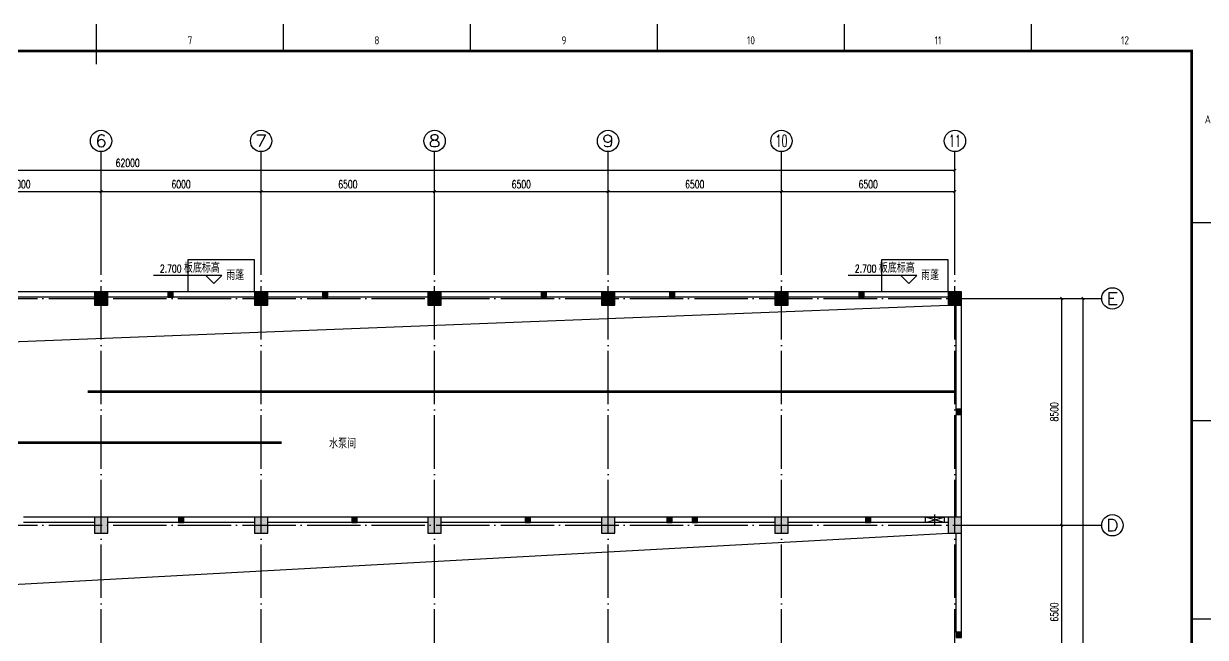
# Model space of a CAD drawing. Extents: x 93518 to 937116, y -359949 to 58022.
# Drawn here: x 808214 to 852499, y -86144 to -63150 of the extents above; entities that cross this region are included whole.
import ezdxf
from ezdxf.enums import TextEntityAlignment as Align

# ---------------------------------------------------------------- set-up
doc = ezdxf.new("R2010")
doc.units = 0
doc.header["$LTSCALE"] = 1000
doc.header["$MEASUREMENT"] = 0
doc.linetypes.add('DIVIDE', pattern=[1.25, 0.5, -0.25, 0, -0.25, 0, -0.25])
doc.linetypes.add('DOTE', pattern=[2.42, 2, -0.2, 0.02, -0.2])
doc.layers.get('0').update_dxf_attribs({"color": 8, "linetype": 'CONTINUOUS'})
doc.layers.get('Defpoints').update_dxf_attribs({"color": 8, "linetype": 'CONTINUOUS'})
for name, color, linetype in [('AXIS', 8, 'CONTINUOUS'), ('AXIS_TEXT', 8, 'CONTINUOUS'), ('COLUMN', 8, 'CONTINUOUS'), ('DIM_ELEV', 8, 'CONTINUOUS'), ('DOTE', 8, 'DOTE'), ('PUB_HATCH', 8, 'CONTINUOUS'), ('PUB_TEXT', 8, 'CONTINUOUS'), ('STAIR', 8, 'CONTINUOUS'), ('WALL', 8, 'CONTINUOUS'), ('设备', 8, 'CONTINUOUS')]:
    doc.layers.add(name, color=color, linetype=linetype)
doc.styles.add('_TCH_AXIS', font='complex.shx', dxfattribs={"bigfont": 'GBCBIG.shx'})
doc.styles.add('_TCH_DIM', font='simplex.shx', dxfattribs={"bigfont": 'gbcbig.shx'})
doc.styles.add('_TCH_DIM_T3', font='simplex.shx', dxfattribs={"width": 0.705882, "bigfont": 'gbcbig.shx'})
doc.styles.add('COMPLEX', font='geditxt.shx', dxfattribs={"bigfont": 'hztxt1.shx'})
doc.styles.get("Standard").update_dxf_attribs({"font": 'GBENOR', "bigfont": 'GBCBIG'})
doc.dimstyles.new('_TCH_ARCH&&100', dxfattribs={"dimtxt": 297.5, "dimasz": 100, "dimexe": 250, "dimexo": 300, "dimgap": 126.25, "dimtad": 1, "dimdec": 0, "dimzin": 0, "dimdsep": 46, "dimtxsty": '_TCH_DIM_T3', "dimblk": 'ARCHTICK', "dimcen": 0.09, "dimclrt": 7, "dimazin": 2, "dimtfac": 1, "dimtdec": 0, "dimtix": 1, "dimtmove": 2, "dimatfit": 3, "dimfxl": 0, "dimtolj": 1, "dimtzin": 0, "dimarcsym": 0})

# ---------------------------------------------------------------- blocks, each defined once
blk = doc.blocks.new('GEDI_WK_A1')
at = {"color": 3}
for p, q in [((420.5, 584), (420.5, 594)), ((490.58, 584), (490.58, 594)), ((560.67, 584), (560.67, 594)), ((630.75, 584), (630.75, 594)), ((700.83, 584), (700.83, 594)), ((770.92, 584), (770.92, 594)), ((831, 519.75), (841, 519.75)), ((831, 445.5), (841, 445.5)), ((831, 371.25), (841, 371.25))]:
    blk.add_line(p, q, dxfattribs=at)
for points, const_width in [([(0, 0), (841, 0), (841, 594), (0, 594)], 0.1), ([(25, 10), (831, 10), (831, 584), (25, 584)], 1)]:
    blk.add_lwpolyline(points, close=True, dxfattribs=dict(at, const_width=const_width))
at = {"color": 3, "const_width": 0.5}
blk.add_lwpolyline([(420.5, 579), (420.5, 594)], dxfattribs=at)
at = {"color": 3}
for s, p in [('7', (455.54, 588)), ('8', (525.62, 588)), ('9', (595.71, 588)), ('10', (665.79, 588)), ('11', (735.88, 588)), ('12', (805.96, 588))]:
    blk.add_text(s, height=3, dxfattribs=at).set_placement(p, align=Align.MIDDLE)
blk.add_text('A', height=3, dxfattribs=at).set_placement((837, 556.88), align=Align.CENTER)
blk = doc.blocks.new('_ArchTick')
at = {"color": 0, "linetype": 'ByBlock', "const_width": 0.4}
blk.add_lwpolyline([(-0.5, -0.5), (0.5, 0.5)], dxfattribs=at)
blk = doc.blocks.new('*D627')
at = {"layer": 'AXIS', "color": 0, "lineweight": -2, "transparency": 16777216}
for p, q in [((844414, -81944), (847364, -81944)), ((847114, -88444), (847114, -81944)), ((844414, -88444), (847364, -88444))]:
    blk.add_line(p, q, dxfattribs=at)
at = {"layer": 'Defpoints', "color": 0, "transparency": 16777216}
for p in [(844114, -81944), (847114, -81944), (844114, -88444)]:
    blk.add_point(p, dxfattribs=at)
at = {"layer": 'AXIS', "color": 0, "lineweight": -2, "transparency": 16777216, "xscale": 100, "yscale": 100, "zscale": 100}
for p, rotation in [((847114, -81944), 90), ((847114, -88444), 270)]:
    blk.add_blockref('_ArchTick', p, dxfattribs=dict(at, rotation=rotation))
at = {"layer": 'AXIS', "color": 7, "transparency": 16777216, "insert": (846839, -85194), "char_height": 297.5, "attachment_point": 5, "rotation": 90, "style": '_TCH_DIM_T3'}
blk.add_mtext('\\A1;6500', dxfattribs=at)
blk = doc.blocks.new('*D628')
at = {"layer": 'AXIS', "color": 0, "lineweight": -2, "transparency": 16777216}
for p, q in [((844414, -73444), (847364, -73444)), ((847114, -81944), (847114, -73444)), ((844414, -81944), (847364, -81944))]:
    blk.add_line(p, q, dxfattribs=at)
at = {"layer": 'Defpoints', "color": 0, "transparency": 16777216}
for p in [(844114, -73444), (847114, -73444), (844114, -81944)]:
    blk.add_point(p, dxfattribs=at)
at = {"layer": 'AXIS', "color": 0, "lineweight": -2, "transparency": 16777216, "xscale": 100, "yscale": 100, "zscale": 100}
for p, rotation in [((847114, -73444), 90), ((847114, -81944), 270)]:
    blk.add_blockref('_ArchTick', p, dxfattribs=dict(at, rotation=rotation))
at = {"layer": 'AXIS', "color": 7, "transparency": 16777216, "insert": (846839, -77694), "char_height": 297.5, "attachment_point": 5, "rotation": 90, "style": '_TCH_DIM_T3'}
blk.add_mtext('\\A1;8500', dxfattribs=at)
blk = doc.blocks.new('*D629')
at = {"layer": 'AXIS', "color": 0, "lineweight": -2, "transparency": 16777216}
for p, q in [((844414, -73444), (848164, -73444)), ((847914, -105444), (847914, -73444)), ((844414, -105444), (848164, -105444))]:
    blk.add_line(p, q, dxfattribs=at)
at = {"layer": 'Defpoints', "color": 0, "transparency": 16777216}
for p in [(844114, -73444), (847914, -73444), (844114, -105444)]:
    blk.add_point(p, dxfattribs=at)
at = {"layer": 'AXIS', "color": 0, "lineweight": -2, "transparency": 16777216, "xscale": 100, "yscale": 100, "zscale": 100}
for p, rotation in [((847914, -73444), 90), ((847914, -105444), 270)]:
    blk.add_blockref('_ArchTick', p, dxfattribs=dict(at, rotation=rotation))
at = {"layer": 'AXIS', "color": 7, "transparency": 16777216, "insert": (847639, -89444), "char_height": 297.5, "attachment_point": 5, "rotation": 90, "style": '_TCH_DIM_T3'}
blk.add_mtext('\\A1;32000', dxfattribs=at)
blk = doc.blocks.new('*D640')
at = {"layer": 'AXIS', "color": 0, "lineweight": -2, "transparency": 16777216}
for p, q in [((805114, -72144), (805114, -69194)), ((805114, -69444), (811114, -69444)), ((811114, -72144), (811114, -69194))]:
    blk.add_line(p, q, dxfattribs=at)
at = {"layer": 'Defpoints', "color": 0, "transparency": 16777216}
for p in [(811114, -69444), (805114, -72444), (811114, -72444)]:
    blk.add_point(p, dxfattribs=at)
at = {"layer": 'AXIS', "color": 0, "lineweight": -2, "transparency": 16777216, "xscale": 100, "yscale": 100, "zscale": 100, "rotation": 180}
blk.add_blockref('_ArchTick', (805114, -69444), dxfattribs=at)
at = {"layer": 'AXIS', "color": 0, "lineweight": -2, "transparency": 16777216, "xscale": 100, "yscale": 100, "zscale": 100}
blk.add_blockref('_ArchTick', (811114, -69444), dxfattribs=at)
at = {"layer": 'AXIS', "color": 7, "transparency": 16777216, "insert": (808114, -69169), "char_height": 297.5, "attachment_point": 5, "style": '_TCH_DIM_T3'}
blk.add_mtext('\\A1;6000', dxfattribs=at)
blk = doc.blocks.new('*D641')
at = {"layer": 'AXIS', "color": 0, "lineweight": -2, "transparency": 16777216}
for p, q in [((811114, -72144), (811114, -69194)), ((811114, -69444), (817114, -69444)), ((817114, -72144), (817114, -69194))]:
    blk.add_line(p, q, dxfattribs=at)
at = {"layer": 'Defpoints', "color": 0, "transparency": 16777216}
for p in [(817114, -69444), (811114, -72444), (817114, -72444)]:
    blk.add_point(p, dxfattribs=at)
at = {"layer": 'AXIS', "color": 0, "lineweight": -2, "transparency": 16777216, "xscale": 100, "yscale": 100, "zscale": 100, "rotation": 180}
blk.add_blockref('_ArchTick', (811114, -69444), dxfattribs=at)
at = {"layer": 'AXIS', "color": 0, "lineweight": -2, "transparency": 16777216, "xscale": 100, "yscale": 100, "zscale": 100}
blk.add_blockref('_ArchTick', (817114, -69444), dxfattribs=at)
at = {"layer": 'AXIS', "color": 7, "transparency": 16777216, "insert": (814114, -69169), "char_height": 297.5, "attachment_point": 5, "style": '_TCH_DIM_T3'}
blk.add_mtext('\\A1;6000', dxfattribs=at)
blk = doc.blocks.new('*D642')
at = {"layer": 'AXIS', "color": 0, "lineweight": -2, "transparency": 16777216}
for p, q in [((817114, -72144), (817114, -69194)), ((817114, -69444), (823614, -69444)), ((823614, -72144), (823614, -69194))]:
    blk.add_line(p, q, dxfattribs=at)
at = {"layer": 'Defpoints', "color": 0, "transparency": 16777216}
for p in [(823614, -69444), (817114, -72444), (823614, -72444)]:
    blk.add_point(p, dxfattribs=at)
at = {"layer": 'AXIS', "color": 0, "lineweight": -2, "transparency": 16777216, "xscale": 100, "yscale": 100, "zscale": 100, "rotation": 180}
blk.add_blockref('_ArchTick', (817114, -69444), dxfattribs=at)
at = {"layer": 'AXIS', "color": 0, "lineweight": -2, "transparency": 16777216, "xscale": 100, "yscale": 100, "zscale": 100}
blk.add_blockref('_ArchTick', (823614, -69444), dxfattribs=at)
at = {"layer": 'AXIS', "color": 7, "transparency": 16777216, "insert": (820364, -69169), "char_height": 297.5, "attachment_point": 5, "style": '_TCH_DIM_T3'}
blk.add_mtext('\\A1;6500', dxfattribs=at)
blk = doc.blocks.new('*D643')
at = {"layer": 'AXIS', "color": 0, "lineweight": -2, "transparency": 16777216}
for p, q in [((823614, -72144), (823614, -69194)), ((823614, -69444), (830114, -69444)), ((830114, -72144), (830114, -69194))]:
    blk.add_line(p, q, dxfattribs=at)
at = {"layer": 'Defpoints', "color": 0, "transparency": 16777216}
for p in [(830114, -69444), (823614, -72444), (830114, -72444)]:
    blk.add_point(p, dxfattribs=at)
at = {"layer": 'AXIS', "color": 0, "lineweight": -2, "transparency": 16777216, "xscale": 100, "yscale": 100, "zscale": 100, "rotation": 180}
blk.add_blockref('_ArchTick', (823614, -69444), dxfattribs=at)
at = {"layer": 'AXIS', "color": 0, "lineweight": -2, "transparency": 16777216, "xscale": 100, "yscale": 100, "zscale": 100}
blk.add_blockref('_ArchTick', (830114, -69444), dxfattribs=at)
at = {"layer": 'AXIS', "color": 7, "transparency": 16777216, "insert": (826864, -69169), "char_height": 297.5, "attachment_point": 5, "style": '_TCH_DIM_T3'}
blk.add_mtext('\\A1;6500', dxfattribs=at)
blk = doc.blocks.new('*D644')
at = {"layer": 'AXIS', "color": 0, "lineweight": -2, "transparency": 16777216}
for p, q in [((830114, -72144), (830114, -69194)), ((830114, -69444), (836614, -69444)), ((836614, -72144), (836614, -69194))]:
    blk.add_line(p, q, dxfattribs=at)
at = {"layer": 'Defpoints', "color": 0, "transparency": 16777216}
for p in [(836614, -69444), (830114, -72444), (836614, -72444)]:
    blk.add_point(p, dxfattribs=at)
at = {"layer": 'AXIS', "color": 0, "lineweight": -2, "transparency": 16777216, "xscale": 100, "yscale": 100, "zscale": 100, "rotation": 180}
blk.add_blockref('_ArchTick', (830114, -69444), dxfattribs=at)
at = {"layer": 'AXIS', "color": 0, "lineweight": -2, "transparency": 16777216, "xscale": 100, "yscale": 100, "zscale": 100}
blk.add_blockref('_ArchTick', (836614, -69444), dxfattribs=at)
at = {"layer": 'AXIS', "color": 7, "transparency": 16777216, "insert": (833364, -69169), "char_height": 297.5, "attachment_point": 5, "style": '_TCH_DIM_T3'}
blk.add_mtext('\\A1;6500', dxfattribs=at)
blk = doc.blocks.new('*D645')
at = {"layer": 'AXIS', "color": 0, "lineweight": -2, "transparency": 16777216}
for p, q in [((836614, -72144), (836614, -69194)), ((836614, -69444), (843114, -69444)), ((843114, -72144), (843114, -69194))]:
    blk.add_line(p, q, dxfattribs=at)
at = {"layer": 'Defpoints', "color": 0, "transparency": 16777216}
for p in [(843114, -69444), (836614, -72444), (843114, -72444)]:
    blk.add_point(p, dxfattribs=at)
at = {"layer": 'AXIS', "color": 0, "lineweight": -2, "transparency": 16777216, "xscale": 100, "yscale": 100, "zscale": 100, "rotation": 180}
blk.add_blockref('_ArchTick', (836614, -69444), dxfattribs=at)
at = {"layer": 'AXIS', "color": 0, "lineweight": -2, "transparency": 16777216, "xscale": 100, "yscale": 100, "zscale": 100}
blk.add_blockref('_ArchTick', (843114, -69444), dxfattribs=at)
at = {"layer": 'AXIS', "color": 7, "transparency": 16777216, "insert": (839864, -69169), "char_height": 297.5, "attachment_point": 5, "style": '_TCH_DIM_T3'}
blk.add_mtext('\\A1;6500', dxfattribs=at)
blk = doc.blocks.new('*D646')
at = {"layer": 'AXIS', "color": 0, "lineweight": -2, "transparency": 16777216}
for p, q in [((781114, -72144), (781114, -68394)), ((843114, -72144), (843114, -68394)), ((781114, -68644), (843114, -68644))]:
    blk.add_line(p, q, dxfattribs=at)
at = {"layer": 'Defpoints', "color": 0, "transparency": 16777216}
for p in [(843114, -68644), (781114, -72444), (843114, -72444)]:
    blk.add_point(p, dxfattribs=at)
at = {"layer": 'AXIS', "color": 0, "lineweight": -2, "transparency": 16777216, "xscale": 100, "yscale": 100, "zscale": 100, "rotation": 180}
blk.add_blockref('_ArchTick', (781114, -68644), dxfattribs=at)
at = {"layer": 'AXIS', "color": 0, "lineweight": -2, "transparency": 16777216, "xscale": 100, "yscale": 100, "zscale": 100}
blk.add_blockref('_ArchTick', (843114, -68644), dxfattribs=at)
at = {"layer": 'AXIS', "color": 7, "transparency": 16777216, "insert": (812114, -68369), "char_height": 297.5, "attachment_point": 5, "style": '_TCH_DIM_T3'}
blk.add_mtext('\\A1;62000', dxfattribs=at)
blk = doc.blocks.new('_AXISO')
blk.add_circle((0, 0), 0.5)
at = {"layer": 'AXIS_TEXT', "style": 'COMPLEX', "width": 1.041667}
blk.add_attdef('A', text='', height=0.56, dxfattribs=at).set_placement((-0.25, -0.28), (0.25, -0.28), align=Align.FIT)
blk = doc.blocks.new('_FZH')
blk.add_lwpolyline([(-0.5, -0.5), (0.5, -0.5), (0.5, 0.5), (-0.5, 0.5)], close=True)
at = {"layer": 'PUB_HATCH'}
blk.add_solid([(-0.5, -0.5), (0.5, -0.5), (-0.5, 0.5), (0.5, 0.5)], dxfattribs=at)

msp = doc.modelspace()

# ---------------------------------------------------------------- linework, layer by layer
for p, q in [((842013.8, -81844.5), (842713.8, -81644.5)), ((842713.8, -81844.5), (842013.8, -81644.5)), ((842363.8, -81948.2), (842363.8, -81544))]:
    msp.add_line(p, q)
msp.add_lwpolyline([(842013.8, -81644.5), (842713.8, -81644.5), (842713.8, -81844.5), (842013.8, -81844.5), (842013.8, -81644.5)])
at = {"layer": 'AXIS'}
for p, q in [((811113.8, -72444.5), (811113.8, -67944.5)), ((817113.8, -72444.5), (817113.8, -67944.5)), ((823613.8, -72444.5), (823613.8, -67944.5)), ((830113.8, -72444.5), (830113.8, -67944.5)), ((836613.8, -72444.5), (836613.8, -67944.5)), ((843113.8, -72444.5), (843113.8, -67944.5)), ((844113.8, -73444.5), (848613.8, -73444.5)), ((844113.8, -81944.5), (848613.8, -81944.5))]:
    msp.add_line(p, q, dxfattribs=at)
at = {"layer": 'DIM_ELEV'}
for p, q in [((815644.7, -72583.4), (813076.8, -72583.4)), ((815344.7, -72883.4), (815044.7, -72583.4)), ((815344.7, -72883.4), (815644.7, -72583.4)), ((841686.9, -72583.4), (839118.9, -72583.4)), ((841386.9, -72883.4), (841086.9, -72583.4)), ((841386.9, -72883.4), (841686.9, -72583.4))]:
    msp.add_line(p, q, dxfattribs=at)
at = {"layer": 'DOTE'}
for p, q in [((811113.8, -106444.5), (811113.8, -72444.5)), ((817113.8, -106444.5), (817113.8, -72444.5)), ((823613.8, -106444.5), (823613.8, -72444.5)), ((830113.8, -106444.5), (830113.8, -72444.5)), ((836613.8, -106444.5), (836613.8, -72444.5)), ((843113.8, -106444.5), (843113.8, -72444.5)), ((780113.8, -73444.5), (844113.8, -73444.5)), ((780113.8, -81944.5), (844113.8, -81944.5))]:
    msp.add_line(p, q, dxfattribs=at)
at = {"layer": 'STAIR', "color": 2}
for points in [[(816863.8, -73194.5), (816863.8, -71994.5), (814363.8, -71994.5), (814363.8, -73194.5)], [(842863.8, -73194.5), (842863.8, -71994.5), (840363.8, -71994.5), (840363.8, -73194.5)]]:
    msp.add_lwpolyline(points, dxfattribs=at)
at = {"layer": 'WALL'}
for p, q in [((810863.8, -73194.5), (807364.2, -73194.5)), ((810863.8, -73394.5), (807364.2, -73394.5)), ((813613.8, -73194.5), (811363.8, -73194.5)), ((813613.8, -73394.5), (811363.8, -73394.5)), ((816863.8, -73194.5), (813813.8, -73194.5)), ((816863.8, -73394.5), (813813.8, -73394.5)), ((819414.2, -73194.5), (817363.8, -73194.5)), ((819414.2, -73394.5), (817363.8, -73394.5)), ((823363.8, -73194.5), (819614.2, -73194.5)), ((823363.8, -73394.5), (819614.2, -73394.5)), ((827614.2, -73194.5), (823863.8, -73194.5)), ((827614.2, -73394.5), (823863.8, -73394.5)), ((829863.8, -73194.5), (827814.2, -73194.5)), ((829863.8, -73394.5), (827814.2, -73394.5)), ((832414.2, -73194.5), (830363.8, -73194.5)), ((832414.2, -73394.5), (830363.8, -73394.5)), ((836363.8, -73194.5), (832614.2, -73194.5)), ((836363.8, -73394.5), (832614.2, -73394.5)), ((839513.8, -73194.5), (836863.8, -73194.5)), ((839513.8, -73394.5), (836863.8, -73394.5)), ((842863.8, -73194.5), (839713.8, -73194.5)), ((842863.8, -73394.5), (839713.8, -73394.5)), ((843163.8, -77594.5), (843163.8, -73694.5)), ((843363.8, -77594.5), (843363.8, -73694.5)), ((843163.8, -81644.5), (843163.8, -77794.5)), ((843363.8, -81644.5), (843363.8, -77794.5)), ((810863.8, -81644.5), (808213.8, -81644.5)), ((810863.8, -81844.5), (808213.8, -81844.5)), ((814013.8, -81644.5), (811363.8, -81644.5)), ((814013.8, -81844.5), (811363.8, -81844.5)), ((816863.8, -81644.5), (814213.8, -81644.5)), ((816863.8, -81844.5), (814213.8, -81844.5)), ((820513.8, -81644.5), (817363.8, -81644.5)), ((820513.8, -81844.5), (817363.8, -81844.5)), ((823363.8, -81644.5), (820713.8, -81644.5)), ((823363.8, -81844.5), (820713.8, -81844.5)), ((827013.8, -81644.5), (823863.8, -81644.5)), ((827013.8, -81844.5), (823863.8, -81844.5)), ((829863.8, -81644.5), (827213.8, -81644.5)), ((829863.8, -81844.5), (827213.8, -81844.5)), ((832313.8, -81644.5), (830363.8, -81644.5)), ((832313.8, -81844.5), (830363.8, -81844.5)), ((833263.8, -81644.5), (832513.8, -81644.5)), ((833263.8, -81844.5), (832513.8, -81844.5)), ((836363.8, -81644.5), (833463.8, -81644.5)), ((836363.8, -81844.5), (833463.8, -81844.5)), ((839763.8, -81644.5), (836863.8, -81644.5)), ((839763.8, -81844.5), (836863.8, -81844.5)), ((842863.8, -81644.5), (839963.8, -81644.5)), ((842863.8, -81844.5), (839963.8, -81844.5)), ((843163.8, -85944.5), (843163.8, -82244.5)), ((843363.8, -85944.5), (843363.8, -82244.5))]:
    msp.add_line(p, q, dxfattribs=at)
at = {"layer": 'WALL', "color": 252}
for points in [[(781063.8, -81644.5), (785363.2, -75947.6), (842863.8, -73694.5)], [(781113.8, -95094.5), (787999.6, -85255.1), (842863.8, -82244.5)]]:
    msp.add_lwpolyline(points, dxfattribs=at)
at = {"layer": '设备', "color": 6, "linetype": 'DIVIDE', "const_width": 100}
for points in [[(810614.2, -76944.5), (843163.8, -76944.5)], [(798053.7, -78844.5), (817878.7, -78844.5)]]:
    msp.add_lwpolyline(points, dxfattribs=at)

# ---------------------------------------------------------------- block references
at = {"xscale": 100, "yscale": 100, "zscale": 100}
msp.add_blockref('GEDI_WK_A1', (768891.4, -122574.9), dxfattribs=at)
at = {"layer": 'AXIS'}
ref = msp.add_blockref('_AXISO', (811113.8, -67544.5), dxfattribs=dict(at, xscale=800, yscale=800, zscale=800))
ref.add_attrib('A', '6', dxfattribs={"layer": 'AXIS_TEXT', "height": 452.5, "style": '_TCH_AXIS', "width": 1.5}).set_placement((810887.5, -67770.8), (811340, -67770.8), align=Align.FIT)
ref = msp.add_blockref('_AXISO', (817113.8, -67544.5), dxfattribs=dict(at, xscale=800, yscale=800, zscale=800))
ref.add_attrib('A', '7', dxfattribs={"layer": 'AXIS_TEXT', "height": 452.5, "style": '_TCH_AXIS', "width": 1.5}).set_placement((816887.5, -67770.8), (817340, -67770.8), align=Align.FIT)
ref = msp.add_blockref('_AXISO', (823613.8, -67544.5), dxfattribs=dict(at, xscale=800, yscale=800, zscale=800))
ref.add_attrib('A', '8', dxfattribs={"layer": 'AXIS_TEXT', "height": 452.5, "style": '_TCH_AXIS', "width": 1.5}).set_placement((823387.5, -67770.8), (823840, -67770.8), align=Align.FIT)
ref = msp.add_blockref('_AXISO', (830113.8, -67544.5), dxfattribs=dict(at, xscale=800, yscale=800, zscale=800))
ref.add_attrib('A', '9', dxfattribs={"layer": 'AXIS_TEXT', "height": 452.5, "style": '_TCH_AXIS', "width": 1.5}).set_placement((829887.5, -67770.8), (830340, -67770.8), align=Align.FIT)
ref = msp.add_blockref('_AXISO', (836613.8, -67544.5), dxfattribs=dict(at, xscale=800, yscale=800, zscale=800))
ref.add_attrib('A', '10', dxfattribs={"layer": 'AXIS_TEXT', "height": 452.55, "style": '_TCH_AXIS', "width": 0.724138}).set_placement((836387.5, -67770.8), (836840, -67770.8), align=Align.FIT)
ref = msp.add_blockref('_AXISO', (843113.8, -67544.5), dxfattribs=dict(at, xscale=800, yscale=800, zscale=800))
ref.add_attrib('A', '11', dxfattribs={"layer": 'AXIS_TEXT', "height": 452.55, "style": '_TCH_AXIS', "width": 0.875}).set_placement((842887.5, -67770.8), (843340, -67770.8), align=Align.FIT)
ref = msp.add_blockref('_AXISO', (849013.8, -73444.5), dxfattribs=dict(at, xscale=800, yscale=800, zscale=800))
ref.add_attrib('A', 'E', dxfattribs={"layer": 'AXIS_TEXT', "height": 452.5, "style": '_TCH_AXIS', "width": 1.3125}).set_placement((848787.5, -73670.8), (849240, -73670.8), align=Align.FIT)
ref = msp.add_blockref('_AXISO', (849013.8, -81944.5), dxfattribs=dict(at, xscale=800, yscale=800, zscale=800))
ref.add_attrib('A', 'D', dxfattribs={"layer": 'AXIS_TEXT', "height": 452.5, "style": '_TCH_AXIS', "width": 1.235294}).set_placement((848787.5, -82170.8), (849240, -82170.8), align=Align.FIT)
at = {"layer": 'COLUMN'}
for p, xscale, yscale, zscale in [((811113.8, -73444.5), 500, 500, 500), ((813713.8, -73294.5), 200, 200, 200), ((817113.8, -73444.5), 500, 500, 500), ((819514.2, -73294.5), 200, 200, 200), ((823613.8, -73444.5), 500, 500, 500), ((827714.2, -73294.5), 200, 200, 200), ((830113.8, -73444.5), 500, 500, 500), ((832514.2, -73294.5), 200, 200, 200), ((836613.8, -73444.5), 500, 500, 500), ((839613.8, -73294.5), 200, 200, 200), ((843113.8, -73444.5), 500, 500, 500), ((843263.8, -77694.5), 200, 200, 200), ((811113.8, -81944.5), 500, 600, 600), ((814113.8, -81744.5), 200, 200, 200), ((817113.8, -81944.5), 500, 600, 600), ((820613.8, -81744.5), 200, 200, 200), ((823613.8, -81944.5), 500, 600, 600), ((827113.8, -81744.5), 200, 200, 200), ((830113.8, -81944.5), 500, 600, 600), ((832413.8, -81744.5), 200, 200, 200), ((833363.8, -81744.5), 200, 200, 200), ((836613.8, -81944.5), 500, 600, 600), ((839863.8, -81744.5), 200, 200, 200), ((843113.8, -81944.5), 500, 600, 600), ((843263.8, -86044.5), 200, 200, 200)]:
    msp.add_blockref('_FZH', p, dxfattribs=dict(at, xscale=xscale, yscale=yscale, zscale=zscale))

# ---------------------------------------------------------------- texts
at = {"layer": 'DIM_ELEV', "color": 7, "style": '_TCH_DIM', "width": 0.705882}
for p in [(813320.3, -72478.4), (839362.4, -72478.4)]:
    msp.add_text('2.700', height=297.5, dxfattribs=at).set_placement(p)
at = {"layer": 'DIM_ELEV', "color": 7, "style": '_TCH_DIM'}
for p in [(814220.3, -72478.4), (840262.4, -72478.4)]:
    msp.add_text('板底标高', height=337.59, dxfattribs=at).set_placement(p)
at = {"layer": 'PUB_TEXT'}
for s, p in [('雨蓬', (815801.3, -72748.8)), ('雨蓬', (841843.5, -72748.8)), ('水泵间', (819658.8, -79059.4))]:
    msp.add_text(s, height=337.59, dxfattribs=at).set_placement(p)

# ---------------------------------------------------------------- dimensions: what is measured, and where the dimension line sits
at = {"layer": 'AXIS'}
for p1, p2, distance, picture, middle in [((781113.8, -72444.5), (843113.8, -72444.5), 3800, '*D646', (812113.8, -68369.5)), ((805113.8, -72444.5), (811113.8, -72444.5), 3000, '*D640', (808113.8, -69169.5)), ((811113.8, -72444.5), (817113.8, -72444.5), 3000, '*D641', (814113.8, -69169.5)), ((817113.8, -72444.5), (823613.8, -72444.5), 3000, '*D642', (820363.8, -69169.5)), ((823613.8, -72444.5), (830113.8, -72444.5), 3000, '*D643', (826863.8, -69169.5)), ((830113.8, -72444.5), (836613.8, -72444.5), 3000, '*D644', (833363.8, -69169.5)), ((836613.8, -72444.5), (843113.8, -72444.5), 3000, '*D645', (839863.8, -69169.5)), ((844113.8, -81944.5), (844113.8, -73444.5), -3000, '*D628', (846838.8, -77694.5)), ((844113.8, -105444.5), (844113.8, -73444.5), -3800, '*D629', (847638.8, -89444.5)), ((844113.8, -88444.5), (844113.8, -81944.5), -3000, '*D627', (846838.8, -85194.5))]:
    dim = msp.add_aligned_dim(p1=p1, p2=p2, distance=distance, dimstyle='_TCH_ARCH&&100', dxfattribs=at)
    dim.commit()
    dim.dimension.update_dxf_attribs({"geometry": picture, "text_midpoint": middle})

doc.saveas('drawing.dxf')
